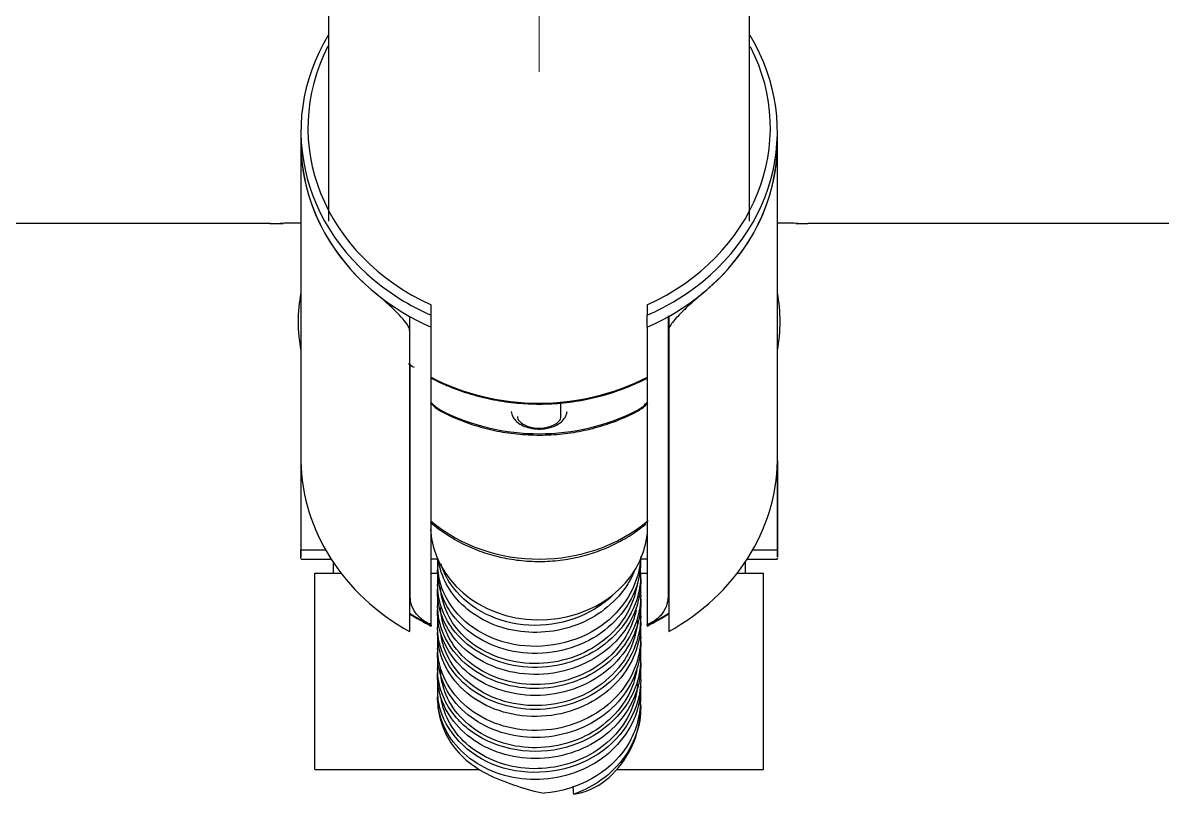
# Model space of a CAD drawing. Extents: x 0 to 1128, y 0 to 827.
# Drawn here: x 184.1 to 265.5, y 234.5 to 289.6 of the extents above; entities that cross this region are included whole.
import ezdxf

# ---------------------------------------------------------------- set-up
doc = ezdxf.new("R2010")
doc.units = 0
doc.header["$LTSCALE"] = 10
doc.header["$MEASUREMENT"] = 0
doc.linetypes.add('CENTER2', pattern=[28.575, 19.05, -3.175, 3.175, -3.175])
doc.layers.add('1', color=7, linetype='CONTINUOUS')
doc.layers.add('Cneter', color=1, linetype='CENTER2', lineweight=13)

msp = doc.modelspace()

# ---------------------------------------------------------------- linework, layer by layer
at = {"layer": '1', "color": 7, "linetype": 'Continuous'}
for p, q in [((203.994, 281.828), (203.994, 280.978)), ((237.994, 280.978), (237.994, 281.828)), ((203.994, 280.978), (203.994, 251.477)), ((237.994, 251.475), (237.994, 280.978)), ((201.781, 275.252), (202.727, 275.252)), ((239.319, 275.252), (240.02, 275.252)), ((211.744, 268.626), (211.744, 267.626)), ((213.294, 267.852), (213.294, 268.702)), ((228.694, 267.852), (228.694, 268.702)), ((230.244, 268.626), (230.244, 267.626)), ((211.744, 267.626), (211.744, 246.126)), ((230.244, 267.626), (230.244, 246.126)), ((222.551, 261.477), (222.551, 262.459)), ((203.995, 258.305), (203.995, 251.97)), ((237.993, 258.305), (237.993, 251.97)), ((203.995, 251.97), (205.745, 251.97)), ((204.001, 251.3), (206.151, 251.3)), ((213.794, 251.3), (213.265, 251.3)), ((228.729, 251.3), (228.255, 251.3)), ((235.837, 251.3), (237.988, 251.3)), ((236.243, 251.97), (237.993, 251.97)), ((206.294, 251.083), (206.294, 250.3)), ((235.694, 251.083), (235.694, 250.3)), ((204.994, 236.3), (204.994, 250.3)), ((204.994, 250.3), (206.858, 250.3)), ((213.244, 250.3), (213.711, 250.3)), ((228.21, 250.3), (228.697, 250.3)), ((235.13, 250.3), (236.994, 250.3)), ((236.994, 236.3), (236.994, 250.3)), ((213.294, 246.578), (213.294, 246.635)), ((213.294, 246.578), (213.294, 246.528)), ((228.694, 246.578), (228.694, 246.635)), ((228.694, 246.578), (228.694, 246.528)), ((204.994, 236.3), (216.703, 236.3)), ((226.553, 236.3), (236.994, 236.3))]:
    msp.add_line(p, q, dxfattribs=at)
for centre, start, end in [((214.368, 268.25), 168.83907, 191.16093), ((227.62, 268.25), 348.83907, 11.16093)]:
    msp.add_arc(centre, 10.574, start, end, dxfattribs=at)
for centre, major_axis, ratio, start_param, end_param in [((220.994, 281.828), (17, 0), 0.866025, 2.655271, 4.088047), ((220.994, 282.078), (-16.5, 0), 0.866025, 5.863797, 7.368464), ((220.994, 281.828), (17, 0), 0.866025, 5.330136, 6.765667), ((220.994, 282.078), (-16.5, 0), 0.866025, 2.056314, 3.557495), ((220.994, 280.978), (17, 0), 0.866025, 3.141573, 4.242327), ((220.994, 280.978), (-17, 0), 0.866025, 6.283149, 7.088952), ((220.994, 280.978), (17, 0), 0.866025, 5.182451, 6.283205), ((220.994, 280.978), (-17, 0), 0.866025, 2.335826, 3.141629), ((220.994, 281.828), (17, 0), 0.866025, 4.088046, 4.242327), ((220.994, 281.828), (17, 0), 0.866025, 5.182451, 5.330136), ((220.994, 275.428), (-15, 0), 0.866155, 0.899968, 0.932955), ((220.994, 275.428), (-15, 0), 0.866155, 1.028233, 2.11169), ((220.994, 272.029), (-13.6, 0), 0.866155, 1.029423, 2.112169), ((214.346, 262.454), (0.323, 0.621), 0.257541, 2.682359, 3.141129), ((227.642, 262.454), (-0.323, 0.621), 0.257541, 3.142056, 3.600826), ((220.994, 258.478), (17, 0), 0.866025, 3.153358, 4.137052), ((220.994, 258.478), (17, 0), 0.866025, 5.287726, 6.27142), ((220.994, 260.89), (-11.071, 0), 0.866025, 0.797277, 2.349322), ((220.994, 253.678), (-7.75, 0), 0.866025, 0.03927, 3.058635), ((220.994, 258.328), (15.6, 0), 0.866025, 4.077664, 4.196176), ((220.994, 258.328), (15.6, 0), 0.866025, 5.228602, 5.347114)]:
    msp.add_ellipse(centre, major_axis=major_axis, ratio=ratio, start_param=start_param, end_param=end_param, dxfattribs=at)
for points, degree in [([(205.994, 275.428), (205.994, 295.276)], 1), ([(235.994, 295.276), (235.994, 275.428)], 1), ([(201.828, 275.252), (202.002, 275.252), (202.364, 275.26), (202.755, 275.284), (202.957, 275.3)], 3), ([(202.957, 275.3), (203.303, 275.3), (203.65, 275.3), (203.996, 275.3)], 3), ([(237.993, 275.3), (238.339, 275.3), (238.685, 275.3), (239.031, 275.3)], 3), ([(239.031, 275.3), (239.234, 275.284), (239.624, 275.26), (239.986, 275.252), (240.16, 275.252)], 3), ([(237.998, 267.889), (238.003, 267.992), (238.006, 268.097), (238.006, 268.202)], 3), ([(238.006, 268.202), (238.007, 268.251), (238.006, 268.301), (238.006, 268.35)], 3), ([(204.001, 251.3), (203.988, 251.3), (203.995, 251.531), (203.995, 251.97)], 3), ([(213.745, 251.367), (213.745, 251.171), (213.745, 250.975)], 2), ([(237.994, 251.388), (237.994, 251.33), (237.992, 251.3), (237.988, 251.3)], 3), ([(237.993, 251.97), (237.993, 251.743), (237.995, 251.572), (237.995, 251.459)], 3), ([(213.749, 250.501), (213.749, 249.933), (213.749, 249.501)], 2), ([(228.238, 250.228), (228.238, 250.561), (228.238, 250.895), (228.238, 251.228)], 3), ([(228.242, 248.702), (228.242, 249.193), (228.242, 249.702)], 2), ([(213.745, 248.993), (213.745, 248.398), (213.745, 247.993)], 2), ([(228.244, 247.234), (228.244, 247.691), (228.244, 248.234)], 2), ([(211.722, 247.417), (212.222, 247.094), (212.747, 246.797), (213.294, 246.528)], 3), ([(213.745, 247.457), (213.745, 246.933), (213.745, 246.457)], 2), ([(228.694, 246.528), (229.242, 246.798), (229.768, 247.096), (230.27, 247.419)], 3), ([(228.24, 245.755), (228.24, 246.226), (228.24, 246.755)], 2), ([(213.75, 245.958), (213.75, 245.461), (213.75, 244.958)], 2), ([(228.243, 244.22), (228.243, 244.723), (228.243, 245.226)], 2), ([(213.748, 244.469), (213.748, 243.966), (213.748, 243.463)], 2), ([(228.242, 242.704), (228.242, 243.207), (228.242, 243.71)], 2), ([(213.747, 242.96), (213.747, 242.457), (213.747, 241.954)], 2), ([(228.241, 241.205), (228.241, 241.708), (228.241, 242.211)], 2), ([(213.746, 241.465), (213.746, 241.294)], 1), ([(228.24, 240.604), (228.24, 240.72)], 1)]:
    msp.add_open_spline(points, degree=degree, dxfattribs=at)
for points, knots in [([(201.828, 275.252), (200.307, 275.252), (197.213, 275.252), (192.572, 275.252), (187.92, 275.252), (184.679, 275.252), (182.799, 275.252), (182.331, 275.252), (181.957, 275.252), (181.677, 275.252), (181.398, 275.252), (181.027, 275.252), (180.563, 275.252), (179.825, 275.252), (178.542, 275.252), (176.735, 275.252), (174.615, 275.252), (173.066, 275.252), (172.138, 275.252), (171.809, 275.252), (171.649, 275.252), (171.572, 275.252)], [0, 0, 0, 0, 0.143693, 0.292742, 0.441791, 0.590839, 0.609471, 0.628102, 0.637417, 0.646733, 0.656048, 0.665364, 0.683995, 0.702626, 0.739888, 0.814413, 0.888937, 0.963461, 0.982093, 0.991408, 1, 1, 1, 1]), ([(270.416, 275.252), (270.339, 275.252), (270.179, 275.252), (269.85, 275.252), (268.922, 275.252), (267.373, 275.252), (265.253, 275.252), (263.446, 275.252), (262.163, 275.252), (261.425, 275.252), (260.962, 275.252), (260.59, 275.252), (260.311, 275.252), (260.031, 275.252), (259.657, 275.252), (259.189, 275.252), (257.309, 275.252), (254.068, 275.252), (249.417, 275.252), (244.775, 275.252), (241.681, 275.252), (240.16, 275.252)], [0, 0, 0, 0, 0.008592, 0.017907, 0.036539, 0.111063, 0.185587, 0.260112, 0.297374, 0.316005, 0.334636, 0.343952, 0.353267, 0.362583, 0.371898, 0.390529, 0.40916, 0.558209, 0.707258, 0.856307, 1, 1, 1, 1]), ([(211.744, 267.626), (211.744, 267.691), (211.723, 267.769), (211.641, 267.953), (211.569, 268.066), (211.356, 268.352), (211.195, 268.533), (210.748, 268.999), (210.439, 269.288), (209.828, 269.841), (209.518, 270.111), (209.221, 270.358)], [0, 0, 0, 0, 0.094775, 0.094775, 0.212753, 0.212753, 0.396121, 0.396121, 0.698896, 0.698896, 1, 1, 1, 1]), ([(232.768, 270.358), (232.42, 270.069), (232.054, 269.749), (231.417, 269.164), (231.134, 268.894), (230.747, 268.48), (230.618, 268.333), (230.427, 268.077), (230.355, 267.965), (230.267, 267.776), (230.244, 267.694), (230.244, 267.626)], [0, 0, 0, 0, 0.352955, 0.352955, 0.633149, 0.633149, 0.783147, 0.783147, 0.900548, 0.900548, 1, 1, 1, 1]), ([(213.294, 268.702), (213.294, 268.728), (213.294, 268.762), (213.294, 268.841), (213.294, 268.886), (213.294, 268.983), (213.294, 269.037), (213.294, 269.149), (213.294, 269.21), (213.294, 269.328), (213.294, 269.386), (213.294, 269.44)], [0, 0, 0, 0, 0.185725, 0.185725, 0.370918, 0.370918, 0.563935, 0.563935, 0.777057, 0.777057, 1, 1, 1, 1]), ([(228.694, 269.44), (228.694, 269.38), (228.694, 269.313), (228.694, 269.176), (228.694, 269.104), (228.694, 268.971), (228.694, 268.909), (228.694, 268.806), (228.694, 268.763), (228.694, 268.72), (228.694, 268.711), (228.694, 268.702)], [0, 0, 0, 0, 0.251179, 0.251179, 0.503458, 0.503458, 0.736687, 0.736687, 0.941557, 0.941557, 1, 1, 1, 1]), ([(230.194, 268.673), (230.194, 265.729), (230.194, 259.033), (230.194, 252.358), (230.194, 248.619)], [0, 0, 0, 0, 0.439118, 1, 1, 1, 1]), ([(213.294, 246.635), (213.294, 249.13), (213.294, 254.123), (213.294, 261.195), (213.294, 265.774), (213.294, 267.849)], [0, 0, 0, 0, 0.353535, 0.707069, 1, 1, 1, 1]), ([(228.694, 267.849), (228.694, 265.773), (228.694, 261.195), (228.694, 254.123), (228.694, 249.13), (228.694, 246.635)], [0, 0, 0, 0, 0.292919, 0.64646, 1, 1, 1, 1]), ([(211.794, 248.619), (211.794, 252.358), (211.794, 257.888), (211.794, 263.433), (211.794, 265.225)], [0, 0, 0, 0, 0.676991, 1, 1, 1, 1]), ([(213.287, 264.222), (213.695, 264.006), (214.621, 263.581), (216.113, 263.049), (217.752, 262.648), (219.388, 262.418), (220.472, 262.369), (220.994, 262.369)], [0, 0, 0, 0, 0.177071, 0.387021, 0.597042, 0.807114, 1, 1, 1, 1]), ([(220.994, 262.369), (221.295, 262.369), (222.162, 262.391), (223.589, 262.537), (225.248, 262.875), (226.851, 263.375), (228.001, 263.865), (228.612, 264.177), (228.734, 264.242)], [0, 0, 0, 0, 0.111046, 0.320044, 0.529137, 0.738234, 0.947323, 1, 1, 1, 1]), ([(213.243, 262.452), (213.347, 262.334), (213.594, 262.099), (213.866, 261.918), (214.02, 261.835)], [0, 0, 0, 0, 0.467147, 1, 1, 1, 1]), ([(213.291, 262.489), (213.328, 262.443), (213.447, 262.312), (213.678, 262.111), (213.882, 261.994), (213.986, 261.934)], [0, 0, 0, 0, 0.217516, 0.601654, 1, 1, 1, 1]), ([(227.968, 261.835), (228.091, 261.9), (228.33, 262.052), (228.587, 262.281), (228.721, 262.429), (228.753, 262.467)], [0, 0, 0, 0, 0.419656, 0.855106, 1, 1, 1, 1]), ([(228.002, 261.934), (228.102, 261.99), (228.307, 262.105), (228.537, 262.309), (228.665, 262.447), (228.704, 262.495)], [0, 0, 0, 0, 0.377563, 0.77486, 1, 1, 1, 1]), ([(214.023, 261.833), (214.272, 261.703), (214.996, 261.353), (216.252, 260.871), (217.803, 260.458), (219.4, 260.209), (221.02, 260.128), (222.64, 260.215), (224.237, 260.469), (225.788, 260.887), (227.026, 261.368), (227.733, 261.712), (227.965, 261.833)], [0, 0, 0, 0, 0.059255, 0.16979, 0.280401, 0.391062, 0.501758, 0.612482, 0.723225, 0.833976, 0.944726, 1, 1, 1, 1]), ([(219.001, 261.833), (219.01, 261.709), (219.073, 261.491), (219.321, 261.151), (219.696, 260.874), (220.205, 260.674), (220.768, 260.57), (221.321, 260.587), (221.752, 260.674), (222.128, 260.806), (222.507, 261.019), (222.79, 261.297), (222.947, 261.585), (222.982, 261.747), (222.987, 261.833)], [0, 0, 0, 0, 0.09072, 0.166007, 0.271962, 0.357685, 0.463599, 0.561801, 0.633933, 0.690277, 0.769535, 0.871846, 0.932454, 1, 1, 1, 1]), ([(219.437, 261.477), (219.443, 261.426), (219.455, 261.325), (219.583, 261.122), (219.852, 260.906), (220.351, 260.705), (220.982, 260.618), (221.624, 260.702), (222.129, 260.9), (222.405, 261.122), (222.533, 261.325), (222.545, 261.426), (222.551, 261.477)], [0, 0, 0, 0, 0.062474, 0.125447, 0.250131, 0.350183, 0.499831, 0.642511, 0.749552, 0.874461, 0.937508, 1, 1, 1, 1]), ([(213.228, 253.945), (213.415, 253.782), (213.969, 253.334), (214.963, 252.68), (216.242, 252.051), (217.606, 251.576), (219.029, 251.263), (220.488, 251.119), (221.957, 251.146), (223.411, 251.343), (224.823, 251.709), (226.17, 252.238), (227.427, 252.92), (228.218, 253.49), (228.602, 253.81), (228.629, 253.832)], [0, 0, 0, 0, 0.046134, 0.131628, 0.217374, 0.303319, 0.389415, 0.475623, 0.561915, 0.648268, 0.734656, 0.821052, 0.907415, 0.993689, 1, 1, 1, 1]), ([(228.239, 251.505), (228.165, 249.697), (227.226, 247.945), (224.053, 245.452), (221.715, 244.855), (217.451, 245.441), (215.536, 246.616), (214.015, 249.084), (213.755, 250.033), (213.755, 250.98)], [0, 0, 0, 0, 0.267, 0.267, 0.557611, 0.557611, 0.848223, 0.848223, 1, 1, 1, 1]), ([(228.238, 251.228), (228.24, 250.587), (227.876, 248.285), (224.9, 244.934), (218.976, 244.094), (214.482, 246.808), (213.665, 249.659), (213.765, 250.904)], [0, 0, 0, 0, 0.091789, 0.330178, 0.568567, 0.806956, 1, 1, 1, 1]), ([(227.751, 250.367), (227.629, 250.082), (227.485, 249.805), (226.563, 248.319), (225.362, 247.316), (222.526, 246.121), (220.917, 245.931), (217.875, 246.421), (216.498, 247.089), (214.563, 248.954), (213.978, 250.063), (213.801, 251.227)], [0, 0, 0, 0, 0.05295, 0.05295, 0.295214, 0.295214, 0.537478, 0.537478, 0.779742, 0.779742, 1, 1, 1, 1]), ([(226.26, 248.733), (226.149, 248.626), (226.034, 248.522), (224.298, 247.055), (222.012, 246.391), (217.714, 246.838), (215.729, 247.96), (214.365, 249.983), (214.135, 250.468), (213.982, 250.97)], [0, 0, 0, 0, 0.031203, 0.031203, 0.454909, 0.454909, 0.878616, 0.878616, 1, 1, 1, 1]), ([(228.233, 250.022), (228.254, 249.625), (228.159, 247.561), (225.943, 244.076), (220.211, 242.44), (214.915, 244.651), (213.633, 247.834), (213.762, 249.404), (213.765, 249.439)], [0, 0, 0, 0, 0.056002, 0.290653, 0.525303, 0.759954, 0.994604, 1, 1, 1, 1]), ([(228.238, 250.228), (228.24, 249.587), (227.876, 247.285), (224.9, 243.934), (218.976, 243.094), (214.623, 245.723), (213.75, 248.384), (213.749, 249.496)], [0, 0, 0, 0, 0.09376, 0.337268, 0.580775, 0.824283, 1, 1, 1, 1]), ([(227.997, 249.594), (227.991, 249.549), (227.759, 247.9), (225.806, 244.826), (220.232, 243.23), (215.328, 245.273), (214.038, 248.003), (213.955, 249.283)], [0, 0, 0, 0, 0.007227, 0.264614, 0.522001, 0.779387, 1, 1, 1, 1]), ([(213.294, 246.635), (213.038, 246.732), (212.797, 246.869), (212.387, 247.199), (212.212, 247.396), (211.951, 247.825), (211.862, 248.062), (211.803, 248.407), (211.794, 248.513), (211.794, 248.619)], [0, 0, 0, 0, 0.2913, 0.2913, 0.582601, 0.582601, 0.873902, 0.873902, 1, 1, 1, 1]), ([(228.231, 248.612), (228.237, 248.527), (228.315, 246.782), (226.864, 243.351), (221.465, 240.956), (215.802, 242.42), (213.772, 245.655), (213.736, 247.515), (213.759, 247.829)], [0, 0, 0, 0, 0.012081, 0.24705, 0.482018, 0.716987, 0.951956, 1, 1, 1, 1]), ([(228.242, 248.706), (228.242, 248.415), (228.096, 246.463), (225.943, 243.076), (220.211, 241.44), (215.05, 243.594), (213.748, 246.56), (213.745, 247.981)], [0, 0, 0, 0, 0.042782, 0.286747, 0.530711, 0.774675, 1, 1, 1, 1]), ([(230.194, 248.619), (230.194, 248.377), (230.146, 248.131), (229.96, 247.674), (229.821, 247.456), (229.471, 247.078), (229.256, 246.912), (228.915, 246.727), (228.806, 246.678), (228.694, 246.635)], [0, 0, 0, 0, 0.291304, 0.291304, 0.582607, 0.582607, 0.87391, 0.87391, 1, 1, 1, 1]), ([(228.244, 247.244), (228.247, 245.621), (226.824, 242.333), (221.465, 239.956), (215.802, 241.42), (213.849, 244.531), (213.746, 246.255), (213.745, 246.439)], [0, 0, 0, 0, 0.238561, 0.482604, 0.726646, 0.970689, 1, 1, 1, 1]), ([(227.918, 247.653), (227.669, 246.491), (226.231, 243.871), (221.452, 241.747), (215.946, 243.165), (214.085, 246.127), (213.955, 247.734), (213.95, 247.85)], [0, 0, 0, 0, 0.19188, 0.454466, 0.717052, 0.979638, 1, 1, 1, 1]), ([(228.224, 247.19), (228.331, 245.762), (227.413, 242.598), (222.707, 239.643), (216.817, 240.319), (213.998, 243.466), (213.73, 245.597), (213.755, 246.178)], [0, 0, 0, 0, 0.203315, 0.439243, 0.675171, 0.911099, 1, 1, 1, 1]), ([(228.024, 246.922), (227.941, 245.815), (226.954, 243.131), (222.66, 240.429), (216.932, 241.082), (214.382, 243.925), (214.012, 245.715), (213.978, 246.03)], [0, 0, 0, 0, 0.17587, 0.432494, 0.689119, 0.945744, 1, 1, 1, 1]), ([(228.225, 245.667), (228.254, 245.289), (228.22, 243.377), (226.42, 240.094), (221.441, 238.059), (216.25, 239.257), (213.916, 242.261), (213.724, 244.231), (213.757, 244.772)], [0, 0, 0, 0, 0.053579, 0.269516, 0.485453, 0.701389, 0.917326, 1, 1, 1, 1]), ([(228.24, 245.77), (228.244, 244.477), (227.274, 241.511), (222.707, 238.643), (216.817, 239.319), (214.057, 242.4), (213.751, 244.444), (213.75, 244.948)], [0, 0, 0, 0, 0.189379, 0.433017, 0.676655, 0.920292, 1, 1, 1, 1]), ([(228.221, 244.199), (228.262, 243.705), (228.178, 241.671), (226.135, 238.359), (221.057, 236.537), (215.949, 237.953), (213.857, 240.962), (213.729, 242.831), (213.757, 243.275)], [0, 0, 0, 0, 0.069936, 0.28552, 0.501104, 0.716688, 0.932272, 1, 1, 1, 1]), ([(228.228, 244.221), (228.23, 243.385), (228.058, 242.549), (226.81, 239.798), (224.778, 238.257), (220.164, 237.257), (217.607, 237.828), (215.09, 239.853), (214.449, 240.707), (213.855, 242.247), (213.745, 242.868), (213.748, 243.488)], [0, 0, 0, 0, 0.122765, 0.122765, 0.434334, 0.434334, 0.745903, 0.745903, 0.901688, 0.901688, 1, 1, 1, 1]), ([(227.957, 243.351), (227.872, 242.853), (227.722, 242.363), (226.883, 240.545), (225.743, 239.399), (222.881, 237.967), (221.204, 237.7), (218.015, 238.139), (216.57, 238.843), (214.508, 240.907), (213.952, 242.223), (213.945, 243.572)], [0, 0, 0, 0, 0.079956, 0.079956, 0.310226, 0.310226, 0.540496, 0.540496, 0.770767, 0.770767, 1, 1, 1, 1]), ([(228.241, 242.71), (228.239, 240.645), (227.089, 238.622), (223.251, 236.114), (220.667, 235.749), (216.217, 237.041), (214.488, 238.674), (213.81, 241.039), (213.749, 241.501), (213.751, 241.962)], [0, 0, 0, 0, 0.302926, 0.302926, 0.61489, 0.61489, 0.926853, 0.926853, 1, 1, 1, 1]), ([(228.02, 242.398), (227.984, 241.916), (227.888, 241.438), (227.262, 239.579), (226.239, 238.344), (223.549, 236.681), (221.892, 236.274), (218.678, 236.444), (217.137, 237.027), (214.894, 238.872), (214.176, 240.111), (213.996, 241.405)], [0, 0, 0, 0, 0.077235, 0.077235, 0.309583, 0.309583, 0.541931, 0.541931, 0.774279, 0.774279, 1, 1, 1, 1]), ([(228.241, 242.203), (228.24, 241.767), (228.021, 239.804), (225.838, 236.636), (220.673, 235.031), (215.66, 236.66), (213.864, 239.565), (213.745, 241.224), (213.746, 241.468)], [0, 0, 0, 0, 0.064023, 0.288345, 0.512668, 0.73699, 0.961312, 1, 1, 1, 1]), ([(213.749, 241.191), (213.771, 240.223), (214.056, 239.249), (215.214, 237.333), (216.23, 236.482), (218.07, 235.589), (218.74, 235.336), (220.058, 234.892), (220.713, 234.708), (221.36, 234.595)], [0, 0, 0, 0, 0.284413, 0.284413, 0.642206, 0.642206, 0.821103, 0.821103, 1, 1, 1, 1]), ([(228.22, 241.209), (228.212, 240.039), (227.871, 238.869), (225.988, 236.04), (223.742, 234.784), (221.36, 234.595)], [0, 0, 0, 0, 0.354837, 0.354837, 1, 1, 1, 1]), ([(228.234, 240.979), (228.262, 240.345), (228.014, 238.172), (226.162, 235.753), (224.051, 234.738), (223.435, 234.527)], [0, 0, 0, 0, 0.230542, 0.78626, 1, 1, 1, 1]), ([(223.435, 234.527), (224.253, 234.64), (225.054, 234.977), (226.412, 236.06), (226.973, 236.762), (227.92, 238.458), (228.205, 239.487), (228.232, 240.475)], [0, 0, 0, 0, 0.306968, 0.306968, 0.613936, 0.613936, 1, 1, 1, 1]), ([(223.395, 235.102), (223.399, 235.058), (223.402, 235.015), (223.415, 234.823), (223.425, 234.675), (223.435, 234.527)], [0, 0, 0, 0, 0.226226, 0.226226, 1, 1, 1, 1])]:
    msp.add_open_spline(points, degree=3, knots=knots, dxfattribs=at)
at = {"layer": 'Cneter', "lineweight": 5, "ltscale": 0.5}
msp.add_open_spline([(220.994, 286.072), (220.994, 291.072), (220.994, 314.212)], degree=1, knots=[0, 0, 0.177684, 1, 1], dxfattribs=at)

doc.saveas('drawing.dxf')
